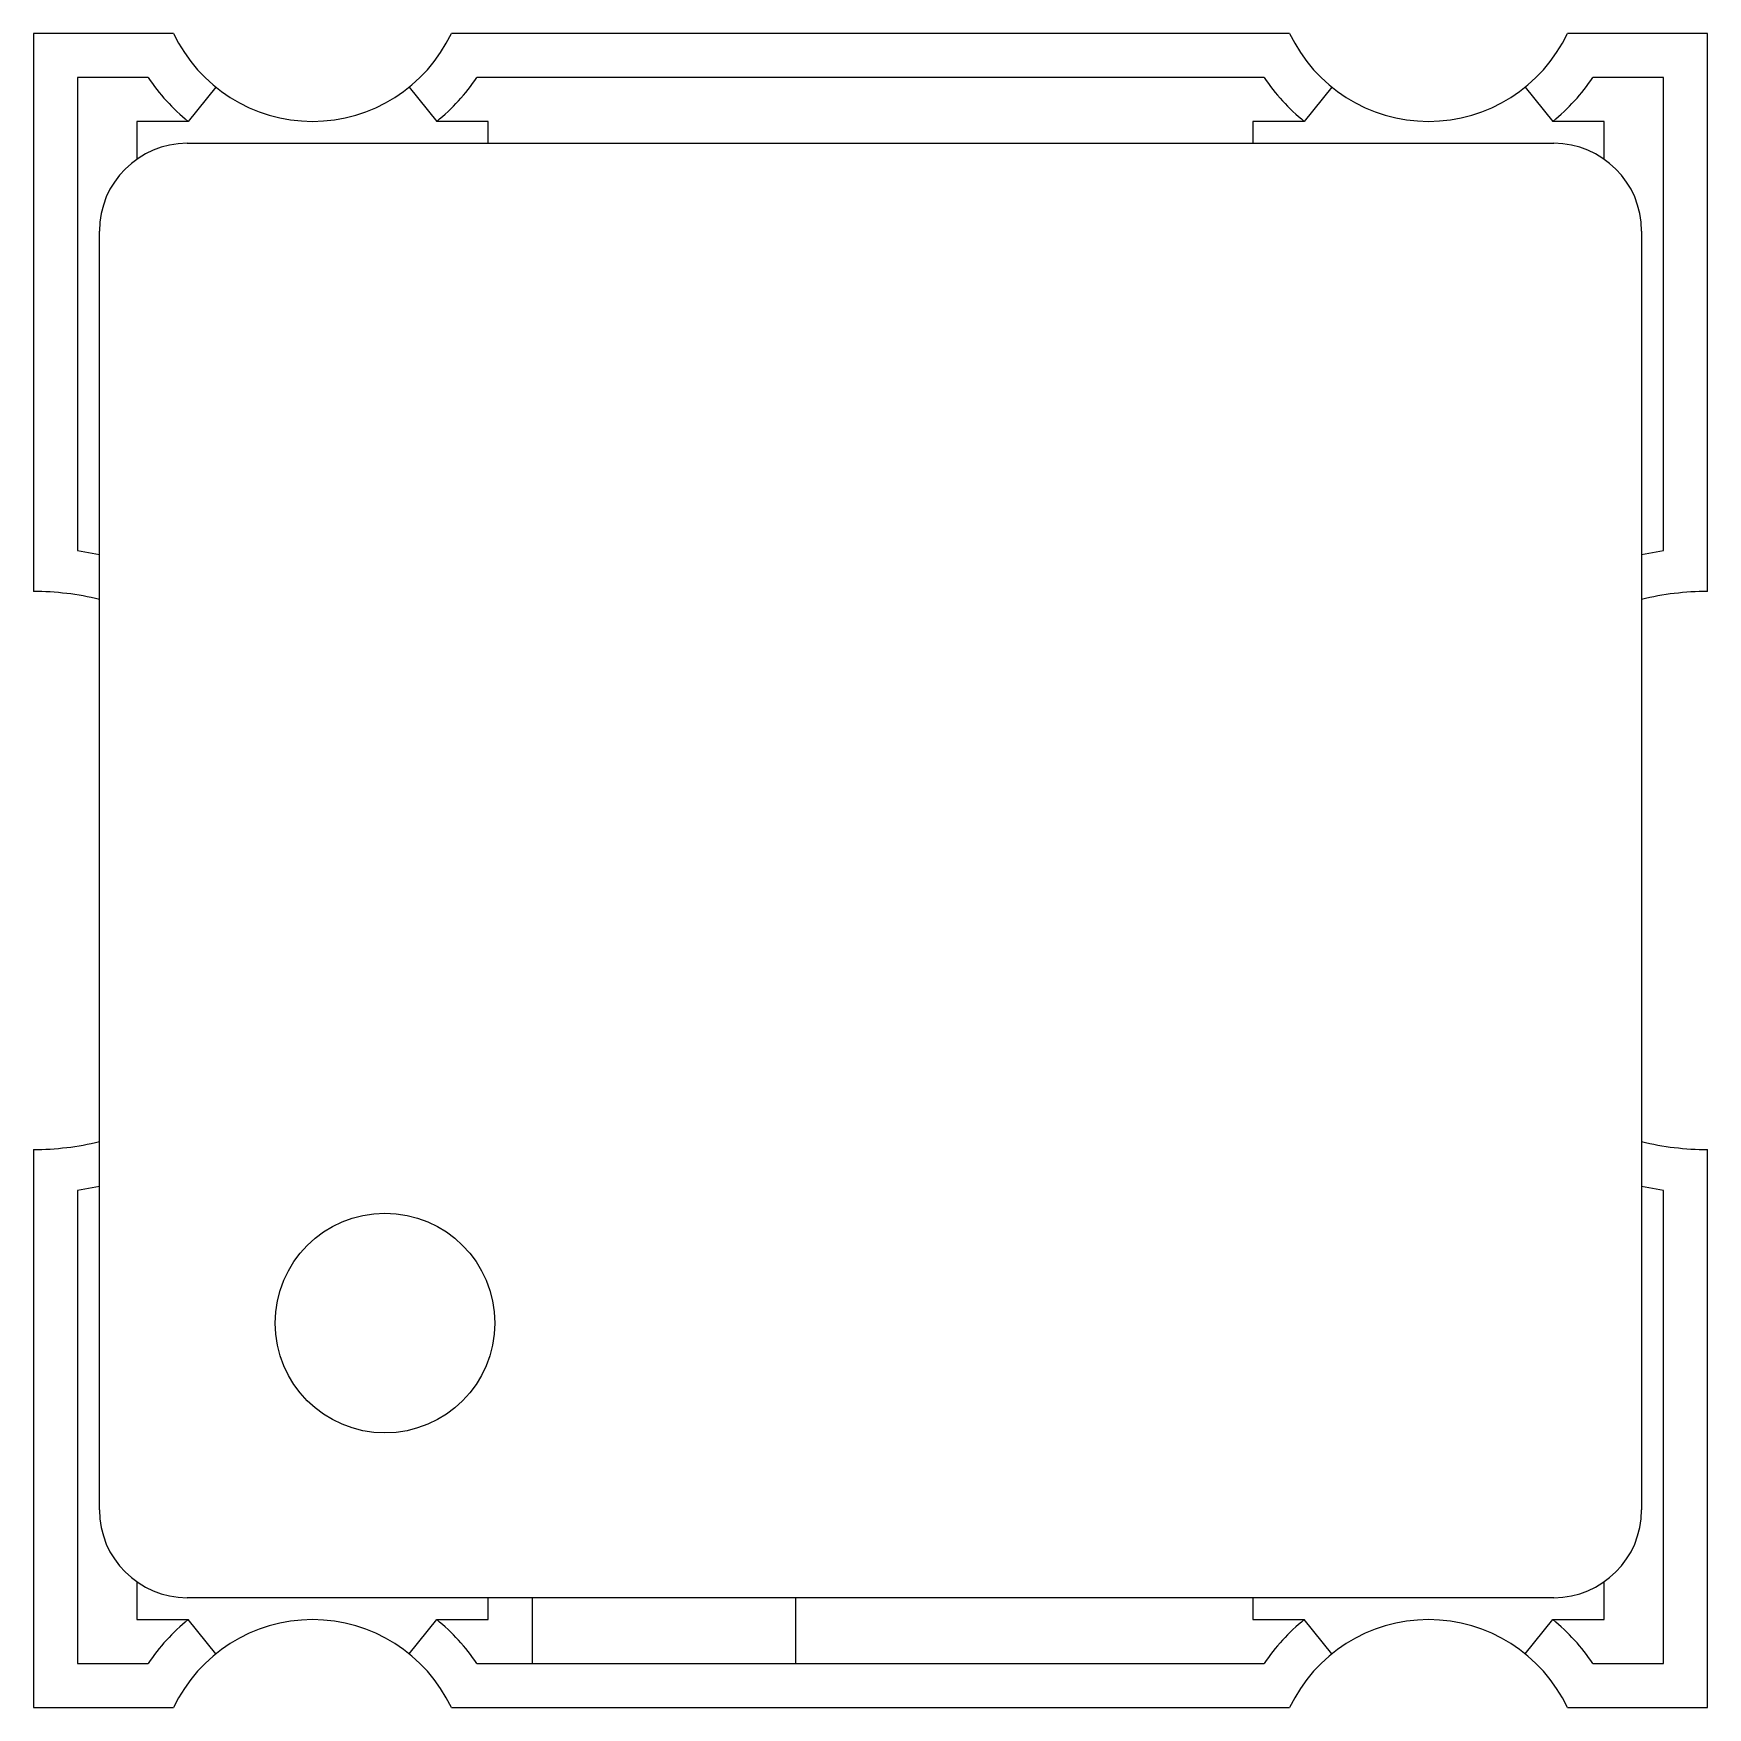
# Model space of a CAD drawing. Header units: millimetres. Extents: x -1.91 to 1.91, y -1.91 to 1.91.
import ezdxf

# ---------------------------------------------------------------- set-up
doc = ezdxf.new("R2010")
doc.units = ezdxf.units.MM

msp = doc.modelspace()

# ---------------------------------------------------------------- linework, layer by layer
at = {"color": 7, "linetype": 'Continuous', "lineweight": 25}
for p, q in [((-1.905, 1.905), (-1.905, 0.635)), ((-1.5862, 1.905), (-1.905, 1.905)), ((0.9538, 1.905), (-0.9538, 1.905)), ((1.905, 1.905), (1.5862, 1.905)), ((1.905, 0.635), (1.905, 1.905)), ((-1.6442, 1.805), (-1.805, 1.805)), ((-1.805, 1.805), (-1.805, 0.7282)), ((0.8958, 1.805), (-0.8958, 1.805)), ((1.805, 1.805), (1.6442, 1.805)), ((1.805, 0.7282), (1.805, 1.805)), ((-1.49, 1.7828), (-1.5528, 1.705)), ((-1.05, 1.7828), (-0.9872, 1.705)), ((1.05, 1.7828), (0.9872, 1.705)), ((1.49, 1.7828), (1.5528, 1.705)), ((-1.5528, 1.705), (-1.67, 1.705)), ((-1.67, 1.705), (-1.67, 1.6186)), ((-0.87, 1.705), (-0.9872, 1.705)), ((-0.87, 1.655), (-0.87, 1.705)), ((0.87, 1.705), (0.87, 1.655)), ((0.9872, 1.705), (0.87, 1.705)), ((1.67, 1.705), (1.5528, 1.705)), ((1.67, 1.6186), (1.67, 1.705)), ((-1.555, 1.655), (1.555, 1.655)), ((-1.755, -1.455), (-1.755, 1.455)), ((1.755, 1.455), (1.755, -1.455)), ((-1.805, 0.7282), (-1.755, 0.7195)), ((1.755, 0.7195), (1.805, 0.7282)), ((-1.905, -0.635), (-1.905, -1.905)), ((1.905, -1.905), (1.905, -0.635)), ((-1.755, -0.7195), (-1.805, -0.7282)), ((1.805, -0.7282), (1.755, -0.7195)), ((-1.805, -0.7282), (-1.805, -1.805)), ((1.805, -1.805), (1.805, -0.7282)), ((-1.67, -1.6186), (-1.67, -1.705)), ((1.67, -1.705), (1.67, -1.6186)), ((1.555, -1.655), (-1.555, -1.655)), ((-0.87, -1.705), (-0.87, -1.655)), ((-0.77, -1.655), (-0.77, -1.805)), ((-0.17, -1.805), (-0.17, -1.655)), ((0.87, -1.655), (0.87, -1.705)), ((-1.67, -1.705), (-1.5528, -1.705)), ((-1.49, -1.7828), (-1.5528, -1.705)), ((-1.05, -1.7828), (-0.9872, -1.705)), ((-0.9872, -1.705), (-0.87, -1.705)), ((0.87, -1.705), (0.9872, -1.705)), ((1.05, -1.7828), (0.9872, -1.705)), ((1.49, -1.7828), (1.5528, -1.705)), ((1.5528, -1.705), (1.67, -1.705)), ((-1.805, -1.805), (-1.6442, -1.805)), ((-0.8958, -1.805), (0.8958, -1.805)), ((1.6442, -1.805), (1.805, -1.805)), ((-1.905, -1.905), (-1.5862, -1.905)), ((-0.9538, -1.905), (0.9538, -1.905)), ((1.5862, -1.905), (1.905, -1.905))]:
    msp.add_line(p, q, dxfattribs=at)
msp.add_circle((-1.105, -1.03), 0.25, dxfattribs=at)
for centre, radius, start, end in [((-1.27, 2.055), 0.35, 205.3769, 334.6231), ((1.27, 2.055), 0.35, 205.3769, 334.6231), ((-1.27, 2.055), 0.45, 213.749, 231.0576), ((-1.27, 2.055), 0.45, 308.9424, 326.251), ((1.27, 2.055), 0.45, 213.749, 231.0576), ((1.27, 2.055), 0.45, 308.9424, 326.251), ((-1.555, 1.455), 0.2, 90, 180), ((1.555, 1.455), 0.2, 0, 90), ((-1.905, 0), 0.635, 76.3364, 90), ((1.905, 0), 0.635, 90, 103.6636), ((-1.905, 0), 0.635, 270, 283.6636), ((1.905, 0), 0.635, 256.3364, 270), ((-1.555, -1.455), 0.2, 180, 270), ((1.555, -1.455), 0.2, 270, 0), ((-1.27, -2.055), 0.45, 128.9424, 146.251), ((-1.27, -2.055), 0.35, 25.3769, 154.6231), ((-1.27, -2.055), 0.45, 33.749, 51.0576), ((1.27, -2.055), 0.45, 128.9424, 146.251), ((1.27, -2.055), 0.35, 25.3769, 154.6231), ((1.27, -2.055), 0.45, 33.749, 51.0576)]:
    msp.add_arc(centre, radius, start, end, dxfattribs=at)

doc.saveas('drawing.dxf')
